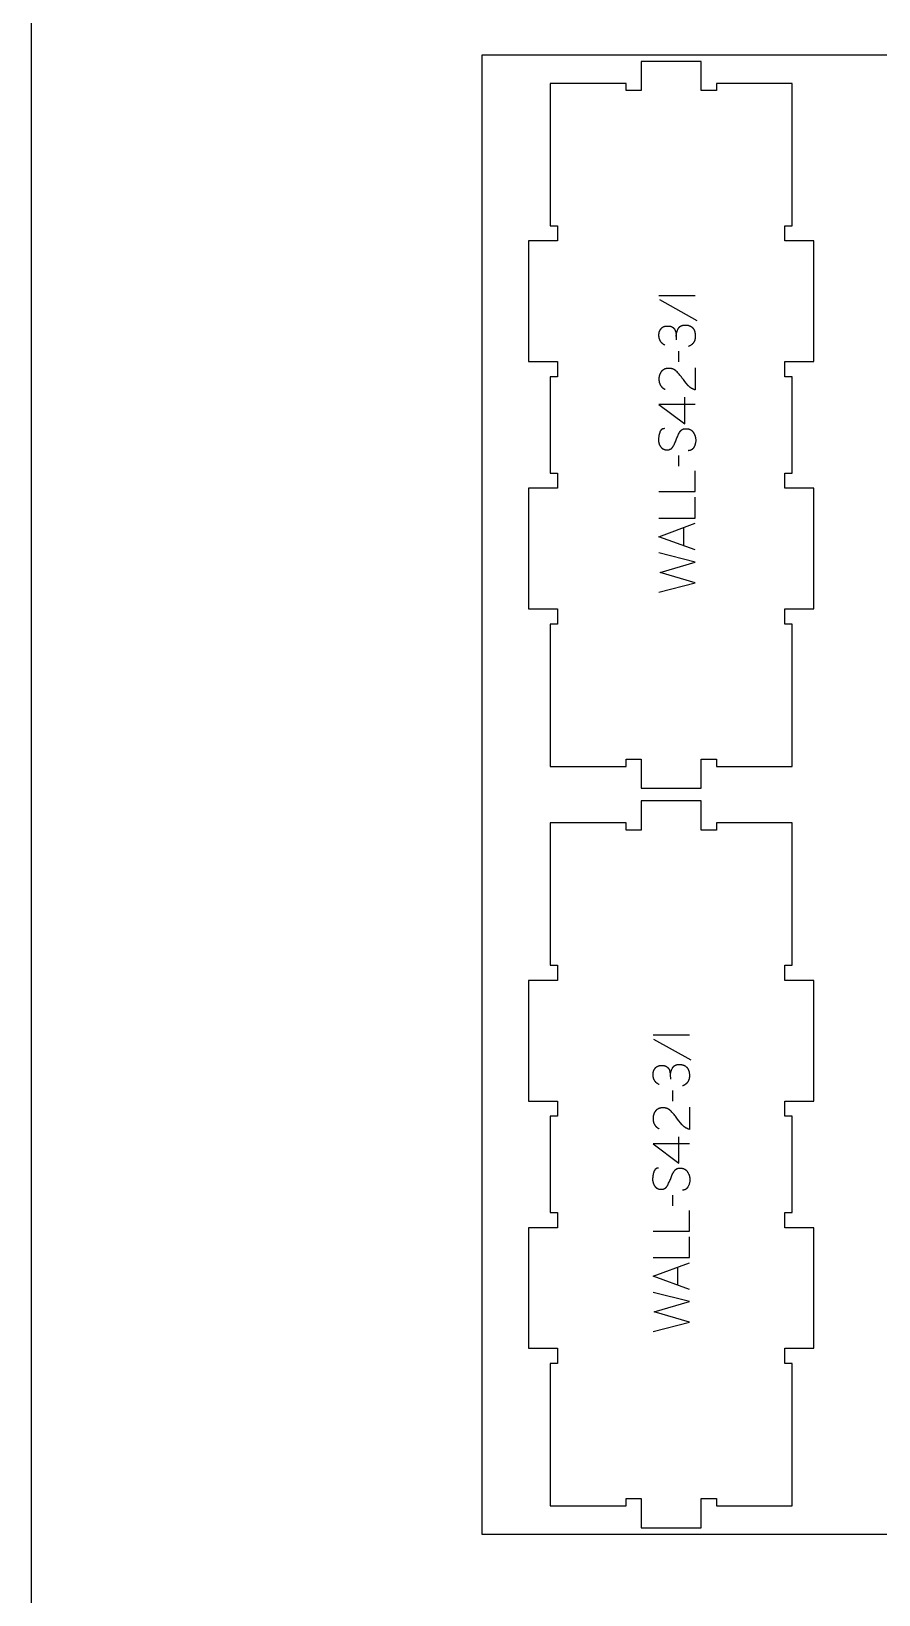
# Model space of a CAD drawing. Extents: x 0 to 4485, y 0 to 10771.
# Drawn here: x 0 to 699, y 5619 to 6909 of the extents above; entities that cross this region are included whole.
import ezdxf

# ---------------------------------------------------------------- set-up
doc = ezdxf.new("R2010")
doc.units = 0
for name, color, linetype in [('0_SHEET_SPRUCEPLY_2440X122', 1, 'CONTINUOUS'), ('1_ANYTOOL_1MMDEEP_LABELS_S', 2, 'CONTINUOUS'), ('4_ANYTOOL_CUTTHROUGH_OUTSI', 5, 'CONTINUOUS'), ('DONOTCUT', 7, 'CONTINUOUS')]:
    doc.layers.add(name, color=color, linetype=linetype)

msp = doc.modelspace()

# ---------------------------------------------------------------- linework, layer by layer
at = {"layer": '0_SHEET_SPRUCEPLY_2440X122'}
msp.add_lwpolyline([(371.7, 6889.4), (371.7, 5669.4), (2811.7, 5669.4), (2811.7, 6889.4)], close=True, dxfattribs=at)
at = {"layer": '1_ANYTOOL_1MMDEEP_LABELS_S', "color": 2}
for points in [[(517.8, 6691.3), (547.8, 6691.3)], [(518.2, 6687.8), (549, 6670.6)], [(522.7, 6650.3), (522.4, 6650.4), (522.1, 6650.6), (521.8, 6650.8), (521.5, 6650.9), (521.3, 6651.1), (521, 6651.3), (520.8, 6651.5), (520.7, 6651.6), (520.5, 6651.7), (520.4, 6651.8), (520.3, 6651.9), (520.2, 6652), (520.1, 6652.1), (520, 6652.2), (519.9, 6652.4), (519.8, 6652.5), (519.7, 6652.6), (519.6, 6652.7), (519.5, 6652.8), (519.4, 6652.9), (519.3, 6653.1), (519.2, 6653.2), (519.2, 6653.3), (519.1, 6653.4), (519, 6653.6), (518.9, 6653.7), (518.9, 6653.8), (518.8, 6654), (518.7, 6654.1), (518.7, 6654.2), (518.6, 6654.4), (518.5, 6654.5), (518.5, 6654.6), (518.4, 6654.8), (518.4, 6654.9), (518.3, 6655.1), (518.3, 6655.2), (518.2, 6655.4), (518.2, 6655.5), (518.1, 6655.8), (518, 6656.1), (517.9, 6656.4), (517.9, 6656.8), (517.9, 6657.1), (517.8, 6657.4), (517.8, 6657.8), (517.8, 6658.1), (517.8, 6658.5), (517.8, 6658.7), (517.8, 6658.9), (517.8, 6659.1), (517.8, 6659.3), (517.8, 6659.5), (517.8, 6659.7), (517.9, 6659.9), (517.9, 6660.1), (517.9, 6660.3), (518, 6660.5), (518, 6660.6), (518, 6660.8), (518.1, 6661), (518.1, 6661.2), (518.2, 6661.4), (518.2, 6661.5), (518.3, 6661.7), (518.4, 6661.9), (518.4, 6662), (518.5, 6662.2), (518.6, 6662.4), (518.7, 6662.5), (518.7, 6662.7), (518.8, 6662.8), (518.9, 6663), (519, 6663.1), (519.1, 6663.3), (519.2, 6663.4), (519.3, 6663.6), (519.4, 6663.7), (519.5, 6663.8), (519.7, 6664), (519.8, 6664.1), (519.9, 6664.2), (520, 6664.3), (520.2, 6664.5), (520.3, 6664.6), (520.4, 6664.7), (520.6, 6664.8), (520.7, 6664.9), (520.8, 6665), (521, 6665.1), (521.1, 6665.2), (521.3, 6665.3), (521.5, 6665.3), (521.6, 6665.4), (521.8, 6665.5), (521.9, 6665.5), (522.1, 6665.6), (522.3, 6665.7), (522.5, 6665.7), (522.6, 6665.8), (522.8, 6665.8), (523, 6665.9), (523.2, 6665.9), (523.4, 6665.9), (523.6, 6666), (523.8, 6666), (524, 6666), (524.2, 6666), (524.4, 6666), (524.6, 6666), (524.8, 6666), (525.4, 6666), (525.7, 6666), (526, 6666), (526.3, 6666), (526.6, 6665.9), (526.8, 6665.9), (526.9, 6665.9), (527.1, 6665.9), (527.2, 6665.8), (527.3, 6665.8), (527.5, 6665.8), (527.6, 6665.7), (527.7, 6665.7), (527.9, 6665.6), (528, 6665.6), (528.1, 6665.5), (528.2, 6665.5), (528.3, 6665.4), (528.4, 6665.4), (528.6, 6665.3), (528.7, 6665.3), (528.8, 6665.2), (528.9, 6665.2), (529, 6665.1), (529.1, 6665), (529.2, 6665), (529.3, 6664.9), (529.4, 6664.7), (529.6, 6664.6), (529.8, 6664.4), (529.9, 6664.3), (530, 6664.2), (530.1, 6664.1), (530.2, 6664), (530.2, 6663.9), (530.3, 6663.9), (530.4, 6663.8), (530.4, 6663.7), (530.5, 6663.6), (530.6, 6663.5), (530.6, 6663.4), (530.7, 6663.3), (530.7, 6663.2), (530.8, 6663.1), (530.9, 6663), (530.9, 6662.9), (531, 6662.8), (531, 6662.7), (531.1, 6662.6), (531.1, 6662.5), (531.2, 6662.4), (531.2, 6662.3), (531.2, 6662.2), (531.3, 6662), (531.4, 6661.8), (531.5, 6661.6), (531.5, 6661.4), (531.6, 6661.1), (531.6, 6660.9), (531.7, 6660.7), (531.7, 6660.5), (531.8, 6660.2), (531.8, 6660), (531.9, 6659.8), (531.9, 6659.5), (531.9, 6659.3), (531.9, 6659), (531.9, 6658.8), (532, 6658.6), (532, 6658.3), (532, 6654.6)], [(532, 6657.4), (532, 6657.8), (532.1, 6658.3), (532.1, 6658.7), (532.2, 6659.1), (532.2, 6659.5), (532.3, 6659.9), (532.4, 6660.4), (532.5, 6660.8), (532.6, 6661.2), (532.8, 6661.6), (532.9, 6662), (533, 6662.3), (533.2, 6662.7), (533.4, 6663.1), (533.5, 6663.5), (533.7, 6663.9), (533.8, 6664), (533.9, 6664.2), (534, 6664.3), (534.1, 6664.4), (534.1, 6664.5), (534.2, 6664.6), (534.2, 6664.6), (534.3, 6664.7), (534.4, 6664.8), (534.4, 6664.9), (534.5, 6664.9), (534.5, 6665), (534.6, 6665.1), (534.7, 6665.2), (534.7, 6665.2), (534.8, 6665.3), (534.9, 6665.4), (535, 6665.4), (535, 6665.5), (535.1, 6665.5), (535.2, 6665.6), (535.3, 6665.7), (535.3, 6665.7), (535.4, 6665.8), (535.5, 6665.8), (535.6, 6665.9), (535.7, 6665.9), (535.7, 6666), (535.8, 6666), (535.9, 6666.1), (536, 6666.1), (536.1, 6666.2), (536.2, 6666.2), (536.3, 6666.2), (536.4, 6666.3), (536.5, 6666.3), (536.7, 6666.4), (536.9, 6666.5), (537.1, 6666.5), (537.3, 6666.6), (537.5, 6666.6), (537.7, 6666.7), (537.9, 6666.7), (538.1, 6666.7), (538.4, 6666.8), (538.6, 6666.8), (538.8, 6666.8), (539.1, 6666.8), (539.3, 6666.8), (539.6, 6666.8), (539.9, 6666.8), (540.2, 6666.8), (540.4, 6666.8), (540.7, 6666.8), (540.9, 6666.7), (541.2, 6666.7), (541.4, 6666.7), (541.7, 6666.6), (541.9, 6666.6), (542.1, 6666.5), (542.4, 6666.5), (542.6, 6666.4), (542.8, 6666.3), (543, 6666.3), (543.2, 6666.2), (543.4, 6666.1), (543.6, 6666), (543.8, 6665.9), (544, 6665.8), (544.1, 6665.7), (544.3, 6665.6), (544.5, 6665.5), (544.7, 6665.4), (544.8, 6665.3), (545, 6665.2), (545.1, 6665), (545.2, 6665), (545.3, 6664.9), (545.3, 6664.8), (545.4, 6664.8), (545.5, 6664.7), (545.5, 6664.6), (545.6, 6664.6), (545.7, 6664.5), (545.8, 6664.3), (545.9, 6664.2), (546, 6664), (546.2, 6663.8), (546.3, 6663.7), (546.4, 6663.5), (546.5, 6663.3), (546.6, 6663.2), (546.7, 6663), (546.8, 6662.8), (546.8, 6662.6), (546.9, 6662.4), (547, 6662.2), (547.1, 6662), (547.2, 6661.8), (547.2, 6661.6), (547.3, 6661.4), (547.3, 6661.2), (547.4, 6661), (547.4, 6660.7), (547.5, 6660.5), (547.5, 6660.3), (547.6, 6660.1), (547.6, 6659.8), (547.7, 6659.6), (547.7, 6659.1), (547.7, 6658.6), (547.8, 6658.1), (547.8, 6657.6), (547.8, 6657.2), (547.8, 6656.8), (547.7, 6656.4), (547.7, 6656.1), (547.6, 6655.7), (547.6, 6655.6), (547.6, 6655.4), (547.5, 6655.2), (547.5, 6655), (547.5, 6654.9), (547.4, 6654.7), (547.4, 6654.6), (547.3, 6654.4), (547.3, 6654.2), (547.2, 6654.1), (547.2, 6653.9), (547.1, 6653.8), (547, 6653.6), (547, 6653.5), (546.9, 6653.3), (546.8, 6653.2), (546.8, 6653.1), (546.7, 6652.9), (546.6, 6652.8), (546.5, 6652.6), (546.4, 6652.5), (546.4, 6652.4), (546.3, 6652.2), (546.2, 6652.1), (546.1, 6652), (546, 6651.9), (545.9, 6651.7), (545.8, 6651.6), (545.7, 6651.5), (545.5, 6651.4), (545.4, 6651.3), (545.3, 6651.2), (545.2, 6651), (545.1, 6650.9), (545, 6650.8), (544.8, 6650.7), (544.7, 6650.6), (544.6, 6650.5), (544.4, 6650.4), (544.3, 6650.3), (544.2, 6650.2), (544, 6650.1), (543.9, 6650), (543.7, 6650), (543.4, 6649.8), (543.1, 6649.6), (542.8, 6649.5), (542.4, 6649.3), (542.1, 6649.2)], [(533.9, 6645.3), (534, 6636.5)], [(547.7, 6631.6), (547.7, 6613.3), (547.2, 6613.4), (547, 6613.5), (546.8, 6613.6), (546.6, 6613.7), (546.4, 6613.8), (546.1, 6613.9), (545.9, 6614), (545.7, 6614.1), (545.5, 6614.2), (545.3, 6614.3), (545.1, 6614.4), (544.9, 6614.5), (544.7, 6614.6), (544.5, 6614.7), (544.3, 6614.9), (544.1, 6615), (543.9, 6615.1), (543.7, 6615.3), (543.6, 6615.4), (543.4, 6615.5), (543.2, 6615.7), (543, 6615.8), (542.8, 6616), (542.7, 6616.1), (542.5, 6616.3), (542.3, 6616.5), (542.2, 6616.6), (542, 6616.8), (541.9, 6617), (541.5, 6617.3), (540.3, 6618.8), (539.1, 6620.3), (538, 6621.8), (536.8, 6623.3), (536.3, 6624.1), (535.7, 6624.8), (535.1, 6625.5), (534.6, 6626.2), (534, 6626.9), (533.4, 6627.5), (532.7, 6628.2), (532.1, 6628.8), (532, 6628.9), (531.8, 6629), (531.7, 6629.2), (531.5, 6629.3), (531.3, 6629.4), (531.2, 6629.6), (531, 6629.7), (530.8, 6629.8), (530.6, 6629.9), (530.5, 6630), (530.3, 6630.1), (530.1, 6630.2), (529.9, 6630.3), (529.7, 6630.4), (529.5, 6630.4), (529.4, 6630.5), (529.2, 6630.6), (529, 6630.7), (528.8, 6630.7), (528.6, 6630.8), (528.4, 6630.8), (528.2, 6630.9), (528, 6630.9), (527.8, 6631), (527.5, 6631), (527.3, 6631), (527.1, 6631.1), (526.9, 6631.1), (526.7, 6631.1), (526.5, 6631.1), (526.2, 6631.1), (526, 6631.1), (525.8, 6631.1), (525.5, 6631.1), (525.3, 6631.1), (525, 6631.1), (524.8, 6631.1), (524.6, 6631), (524.3, 6631), (524.1, 6631), (523.9, 6630.9), (523.7, 6630.9), (523.5, 6630.8), (523.3, 6630.8), (523, 6630.7), (522.8, 6630.6), (522.7, 6630.6), (522.5, 6630.5), (522.3, 6630.4), (522.1, 6630.3), (521.9, 6630.2), (521.7, 6630.1), (521.5, 6630), (521.4, 6629.9), (521.2, 6629.8), (521, 6629.7), (520.9, 6629.6), (520.7, 6629.4), (520.6, 6629.3), (520.4, 6629.2), (520.3, 6629), (520.1, 6628.9), (520, 6628.7), (519.9, 6628.6), (519.7, 6628.4), (519.6, 6628.3), (519.5, 6628.1), (519.4, 6627.9), (519.3, 6627.8), (519.2, 6627.6), (519.1, 6627.4), (519, 6627.2), (518.9, 6627.1), (518.8, 6626.9), (518.7, 6626.7), (518.6, 6626.5), (518.5, 6626.3), (518.4, 6626.1), (518.4, 6625.9), (518.3, 6625.7), (518.2, 6625.5), (518.2, 6625.3), (518.1, 6625.1), (518.1, 6624.9), (518, 6624.7), (518, 6624.5), (517.9, 6624.3), (517.9, 6624), (517.9, 6623.8), (517.8, 6623.6), (517.8, 6623.4), (517.8, 6623.1), (517.8, 6622.9), (517.8, 6622.7), (517.8, 6622.2), (517.8, 6621.8), (517.8, 6621.5), (517.8, 6621.1), (517.9, 6620.8), (517.9, 6620.4), (518, 6620.1), (518, 6619.8), (518.1, 6619.5), (518.2, 6619.1), (518.2, 6619), (518.3, 6618.8), (518.3, 6618.7), (518.4, 6618.5), (518.4, 6618.4), (518.5, 6618.2), (518.6, 6618.1), (518.6, 6617.9), (518.7, 6617.8), (518.8, 6617.7), (518.8, 6617.5), (518.9, 6617.4), (519, 6617.3), (519.1, 6617.1), (519.1, 6617), (519.2, 6616.9), (519.3, 6616.7), (519.4, 6616.6), (519.5, 6616.5), (519.6, 6616.4), (519.7, 6616.2), (519.8, 6616.1), (519.9, 6616), (520, 6615.9), (520.1, 6615.8), (520.2, 6615.6), (520.3, 6615.5), (520.4, 6615.4), (520.5, 6615.3), (520.6, 6615.2), (520.8, 6615.1), (520.9, 6615), (521.1, 6614.8), (521.4, 6614.6), (521.7, 6614.4), (522, 6614.2), (522.3, 6614), (522.6, 6613.9), (522.9, 6613.7)], [(539.1, 6585.4), (539.1, 6607.2)], [(547.8, 6601.4), (517.7, 6601.4), (539.1, 6585.4)], [(522.4, 6581.4), (522.2, 6581.4), (522.1, 6581.4), (522, 6581.3), (521.9, 6581.3), (521.8, 6581.3), (521.7, 6581.3), (521.6, 6581.3), (521.5, 6581.3), (521.5, 6581.3), (521.4, 6581.3), (521.3, 6581.2), (521.2, 6581.2), (521.1, 6581.2), (521.1, 6581.2), (521, 6581.2), (520.9, 6581.1), (520.8, 6581.1), (520.7, 6581.1), (520.7, 6581), (520.6, 6581), (520.5, 6581), (520.4, 6580.9), (520.4, 6580.9), (520.3, 6580.9), (520.2, 6580.8), (520.2, 6580.8), (520.1, 6580.7), (520, 6580.7), (520, 6580.6), (519.9, 6580.6), (519.8, 6580.5), (519.8, 6580.5), (519.7, 6580.4), (519.7, 6580.4), (519.6, 6580.3), (519.5, 6580.3), (519.5, 6580.2), (519.4, 6580.1), (519.4, 6580.1), (519.3, 6580), (519.3, 6579.9), (519.2, 6579.9), (519.2, 6579.8), (519.1, 6579.7), (519.1, 6579.7), (519, 6579.6), (519, 6579.5), (518.9, 6579.4), (518.9, 6579.4), (518.8, 6579.3), (518.8, 6579.2), (518.7, 6579), (518.6, 6578.8), (518.6, 6578.7), (518.5, 6578.5), (518.4, 6578.3), (518.4, 6578.1), (518.2, 6577.3), (518, 6576.5), (517.8, 6575.7), (517.7, 6574.9), (517.6, 6574.5), (517.6, 6574.2), (517.5, 6573.8), (517.5, 6573.4), (517.5, 6573), (517.4, 6572.7), (517.4, 6572.3), (517.4, 6572), (517.4, 6571.8), (517.4, 6571.6), (517.4, 6571.4), (517.5, 6571.2), (517.5, 6571), (517.5, 6570.8), (517.5, 6570.6), (517.5, 6570.4), (517.6, 6570.3), (517.6, 6570.1), (517.6, 6569.9), (517.7, 6569.7), (517.7, 6569.5), (517.8, 6569.4), (517.8, 6569.2), (517.9, 6569), (517.9, 6568.8), (518, 6568.7), (518.1, 6568.5), (518.1, 6568.3), (518.2, 6568.1), (518.3, 6568), (518.4, 6567.8), (518.5, 6567.6), (518.5, 6567.5), (518.6, 6567.3), (518.7, 6567.2), (518.8, 6567), (518.9, 6566.8), (519, 6566.7), (519.1, 6566.5), (519.3, 6566.4), (519.4, 6566.2), (519.5, 6566.1), (519.6, 6565.9), (519.7, 6565.8), (519.9, 6565.6), (520, 6565.5), (520.1, 6565.4), (520.3, 6565.3), (520.4, 6565.2), (520.5, 6565), (520.7, 6564.9), (520.8, 6564.8), (521, 6564.7), (521.1, 6564.7), (521.3, 6564.6), (521.5, 6564.5), (521.6, 6564.4), (521.8, 6564.3), (522, 6564.3), (522.1, 6564.2), (522.3, 6564.2), (522.5, 6564.1), (522.7, 6564.1), (522.9, 6564), (523.1, 6564), (523.2, 6564), (523.4, 6563.9), (523.6, 6563.9), (523.8, 6563.9), (524, 6563.9), (524.3, 6563.9), (524.5, 6563.9), (524.7, 6563.9), (524.9, 6563.9), (525.1, 6563.9), (525.3, 6563.9), (525.5, 6563.9), (525.7, 6564), (525.9, 6564), (526.1, 6564), (526.3, 6564.1), (526.4, 6564.1), (526.6, 6564.2), (526.8, 6564.3), (526.9, 6564.3), (527, 6564.3), (527.1, 6564.4), (527.1, 6564.4), (527.2, 6564.5), (527.3, 6564.5), (527.4, 6564.5), (527.5, 6564.6), (527.5, 6564.6), (527.6, 6564.7), (527.7, 6564.7), (527.8, 6564.8), (527.8, 6564.8), (527.9, 6564.9), (528, 6564.9), (528.1, 6565), (528.1, 6565), (528.2, 6565.1), (528.3, 6565.1), (528.3, 6565.2), (528.4, 6565.3), (528.5, 6565.3), (528.5, 6565.4), (528.6, 6565.5), (528.7, 6565.6), (528.9, 6565.7), (529, 6565.9), (529.1, 6566), (529.2, 6566.2), (529.3, 6566.4), (529.4, 6566.5), (529.5, 6566.7), (529.9, 6567.4), (530.3, 6568.1), (530.7, 6568.9), (531, 6569.7), (531.4, 6570.4), (531.7, 6571.2), (532, 6572), (532.3, 6572.9), (532.6, 6573.7), (533, 6574.5), (533.3, 6575.3), (533.7, 6576.1), (534, 6576.8), (534.4, 6577.5), (534.8, 6578.2), (535.3, 6578.9), (535.4, 6579.1), (535.5, 6579.2), (535.6, 6579.4), (535.7, 6579.5), (535.7, 6579.5), (535.8, 6579.6), (535.8, 6579.7), (535.9, 6579.8), (536, 6579.8), (536, 6579.9), (536.1, 6580), (536.2, 6580), (536.2, 6580.1), (536.3, 6580.1), (536.4, 6580.2), (536.5, 6580.3), (536.5, 6580.3), (536.6, 6580.4), (536.7, 6580.4), (536.8, 6580.5), (536.8, 6580.5), (536.9, 6580.6), (537, 6580.6), (537.1, 6580.7), (537.1, 6580.7), (537.2, 6580.7), (537.3, 6580.8), (537.4, 6580.8), (537.5, 6580.9), (537.6, 6580.9), (537.7, 6580.9), (537.7, 6581), (537.8, 6581), (537.9, 6581), (538, 6581.1), (538.1, 6581.1), (538.2, 6581.1), (538.4, 6581.2), (538.6, 6581.2), (538.8, 6581.2), (539, 6581.3), (539.2, 6581.3), (539.4, 6581.3), (539.6, 6581.3), (539.8, 6581.3), (540, 6581.3), (540.2, 6581.3), (540.5, 6581.3), (540.7, 6581.3), (540.9, 6581.3), (541.2, 6581.3), (541.4, 6581.2), (541.6, 6581.2), (541.8, 6581.2), (542, 6581.1), (542.2, 6581.1), (542.4, 6581), (542.7, 6580.9), (542.8, 6580.9), (543, 6580.8), (543.2, 6580.7), (543.4, 6580.6), (543.6, 6580.6), (543.8, 6580.5), (544, 6580.4), (544.1, 6580.3), (544.3, 6580.2), (544.5, 6580.1), (544.6, 6579.9), (544.8, 6579.8), (544.9, 6579.7), (545.1, 6579.6), (545.2, 6579.4), (545.4, 6579.3), (545.5, 6579.1), (545.6, 6579), (545.8, 6578.8), (545.9, 6578.7), (546, 6578.5), (546.1, 6578.3), (546.3, 6578.1), (546.5, 6577.8), (546.7, 6577.4), (546.9, 6577.1), (547.1, 6576.7), (547.2, 6576.3), (547.4, 6575.9), (547.4, 6575.7), (547.5, 6575.5), (547.6, 6575.4), (547.6, 6575.2), (547.7, 6575), (547.7, 6574.8), (547.8, 6574.6), (547.8, 6574.4), (547.9, 6574.2), (547.9, 6574), (548, 6573.8), (548, 6573.6), (548, 6573.4), (548, 6573.2), (548.1, 6572.8), (548.1, 6572.4), (548.1, 6572), (548.1, 6571.5), (548.1, 6571.1), (548.1, 6570.7), (548, 6570.3), (548, 6569.9), (547.9, 6569.5), (547.8, 6569.2), (547.8, 6568.8), (547.7, 6568.4), (547.5, 6568), (547.4, 6567.7), (547.3, 6567.3), (547.1, 6566.9), (546.9, 6566.6), (546.8, 6566.2), (546.6, 6565.9), (546.5, 6565.7), (546.4, 6565.6), (546.3, 6565.4), (546.2, 6565.2), (546, 6565.1), (545.9, 6565), (545.8, 6564.8), (545.7, 6564.7), (545.6, 6564.6), (545.4, 6564.4), (545.3, 6564.3), (545.2, 6564.2), (545.1, 6564.2), (545, 6564.1), (545, 6564.1), (544.9, 6564), (544.8, 6564), (544.8, 6563.9), (544.7, 6563.9), (544.6, 6563.8), (544.5, 6563.8), (544.5, 6563.7), (544.4, 6563.7), (544.3, 6563.7), (544.2, 6563.6), (544.2, 6563.6), (544.1, 6563.6), (544, 6563.5), (543.9, 6563.5), (543.8, 6563.5), (543.8, 6563.4), (543.7, 6563.4), (543.5, 6563.4), (543.4, 6563.3), (543.2, 6563.3), (543, 6563.2), (542.8, 6563.2), (542.7, 6563.2), (542.5, 6563.2), (542.3, 6563.2), (542.1, 6563.1), (541.9, 6563.1)], [(533.9, 6559.1), (534, 6550.3)], [(517.8, 6529.4), (547.8, 6529.4), (547.8, 6546.5)], [(517.8, 6507.6), (547.8, 6507.6), (547.8, 6524.7)], [(547.8, 6481.3), (517.8, 6492.2), (547.8, 6503.3)], [(538.2, 6484.8), (538.2, 6499.7)], [(517.8, 6446.6), (547.8, 6454.3), (518.7, 6462.8), (547.8, 6471.3), (517.8, 6478.8)], [(512.9, 6081.3), (542.9, 6081.3)], [(513.4, 6077.8), (544.2, 6060.6)], [(517.9, 6040.3), (517.6, 6040.4), (517.3, 6040.6), (517, 6040.8), (516.7, 6040.9), (516.5, 6041.1), (516.2, 6041.3), (516, 6041.5), (515.8, 6041.6), (515.7, 6041.7), (515.6, 6041.8), (515.5, 6041.9), (515.4, 6042), (515.3, 6042.1), (515.2, 6042.2), (515.1, 6042.4), (515, 6042.5), (514.9, 6042.6), (514.8, 6042.7), (514.7, 6042.8), (514.6, 6042.9), (514.5, 6043.1), (514.4, 6043.2), (514.3, 6043.3), (514.3, 6043.4), (514.2, 6043.6), (514.1, 6043.7), (514, 6043.8), (514, 6044), (513.9, 6044.1), (513.8, 6044.2), (513.8, 6044.4), (513.7, 6044.5), (513.6, 6044.6), (513.6, 6044.8), (513.5, 6044.9), (513.5, 6045.1), (513.4, 6045.2), (513.4, 6045.4), (513.3, 6045.5), (513.3, 6045.8), (513.2, 6046.1), (513.1, 6046.4), (513.1, 6046.8), (513, 6047.1), (513, 6047.4), (513, 6047.8), (512.9, 6048.1), (512.9, 6048.5), (512.9, 6048.7), (513, 6048.9), (513, 6049.1), (513, 6049.3), (513, 6049.5), (513, 6049.7), (513, 6049.9), (513.1, 6050.1), (513.1, 6050.3), (513.1, 6050.5), (513.2, 6050.6), (513.2, 6050.8), (513.3, 6051), (513.3, 6051.2), (513.4, 6051.4), (513.4, 6051.5), (513.5, 6051.7), (513.5, 6051.9), (513.6, 6052), (513.7, 6052.2), (513.8, 6052.4), (513.8, 6052.5), (513.9, 6052.7), (514, 6052.8), (514.1, 6053), (514.2, 6053.1), (514.3, 6053.3), (514.4, 6053.4), (514.5, 6053.6), (514.6, 6053.7), (514.7, 6053.8), (514.8, 6054), (514.9, 6054.1), (515.1, 6054.2), (515.2, 6054.3), (515.3, 6054.5), (515.5, 6054.6), (515.6, 6054.7), (515.7, 6054.8), (515.9, 6054.9), (516, 6055), (516.2, 6055.1), (516.3, 6055.2), (516.5, 6055.3), (516.6, 6055.3), (516.8, 6055.4), (516.9, 6055.5), (517.1, 6055.5), (517.3, 6055.6), (517.5, 6055.7), (517.6, 6055.7), (517.8, 6055.8), (518, 6055.8), (518.2, 6055.9), (518.4, 6055.9), (518.6, 6055.9), (518.7, 6056), (518.9, 6056), (519.1, 6056), (519.3, 6056), (519.6, 6056), (519.8, 6056), (520, 6056), (520.5, 6056), (520.9, 6056), (521.2, 6056), (521.5, 6056), (521.8, 6055.9), (521.9, 6055.9), (522.1, 6055.9), (522.2, 6055.9), (522.4, 6055.8), (522.5, 6055.8), (522.6, 6055.8), (522.8, 6055.7), (522.9, 6055.7), (523, 6055.6), (523.2, 6055.6), (523.3, 6055.5), (523.4, 6055.5), (523.5, 6055.4), (523.6, 6055.4), (523.7, 6055.3), (523.8, 6055.3), (523.9, 6055.2), (524, 6055.2), (524.1, 6055.1), (524.2, 6055), (524.3, 6055), (524.4, 6054.9), (524.6, 6054.7), (524.8, 6054.6), (524.9, 6054.4), (525.1, 6054.3), (525.2, 6054.2), (525.3, 6054.1), (525.3, 6054), (525.4, 6053.9), (525.5, 6053.9), (525.5, 6053.8), (525.6, 6053.7), (525.7, 6053.6), (525.7, 6053.5), (525.8, 6053.4), (525.9, 6053.3), (525.9, 6053.2), (526, 6053.1), (526, 6053), (526.1, 6052.9), (526.1, 6052.8), (526.2, 6052.7), (526.2, 6052.6), (526.3, 6052.5), (526.3, 6052.4), (526.4, 6052.3), (526.4, 6052.2), (526.5, 6052), (526.6, 6051.8), (526.6, 6051.6), (526.7, 6051.4), (526.8, 6051.1), (526.8, 6050.9), (526.9, 6050.7), (526.9, 6050.5), (526.9, 6050.2), (527, 6050), (527, 6049.8), (527, 6049.5), (527.1, 6049.3), (527.1, 6049), (527.1, 6048.8), (527.1, 6048.6), (527.1, 6048.3), (527.2, 6044.6)], [(527.2, 6047.4), (527.2, 6047.8), (527.2, 6048.3), (527.3, 6048.7), (527.3, 6049.1), (527.4, 6049.5), (527.5, 6049.9), (527.6, 6050.4), (527.7, 6050.8), (527.8, 6051.2), (527.9, 6051.6), (528.1, 6052), (528.2, 6052.3), (528.4, 6052.7), (528.5, 6053.1), (528.7, 6053.5), (528.9, 6053.9), (529, 6054), (529.1, 6054.2), (529.2, 6054.3), (529.2, 6054.4), (529.3, 6054.5), (529.3, 6054.6), (529.4, 6054.6), (529.5, 6054.7), (529.5, 6054.8), (529.6, 6054.9), (529.6, 6054.9), (529.7, 6055), (529.8, 6055.1), (529.8, 6055.2), (529.9, 6055.2), (530, 6055.3), (530.1, 6055.4), (530.1, 6055.4), (530.2, 6055.5), (530.3, 6055.5), (530.4, 6055.6), (530.4, 6055.7), (530.5, 6055.7), (530.6, 6055.8), (530.7, 6055.8), (530.7, 6055.9), (530.8, 6055.9), (530.9, 6056), (531, 6056), (531.1, 6056.1), (531.2, 6056.1), (531.3, 6056.2), (531.4, 6056.2), (531.4, 6056.2), (531.5, 6056.3), (531.6, 6056.3), (531.8, 6056.4), (532, 6056.5), (532.2, 6056.5), (532.4, 6056.6), (532.6, 6056.6), (532.9, 6056.7), (533.1, 6056.7), (533.3, 6056.7), (533.5, 6056.8), (533.8, 6056.8), (534, 6056.8), (534.3, 6056.8), (534.5, 6056.8), (534.8, 6056.8), (535.1, 6056.8), (535.3, 6056.8), (535.6, 6056.8), (535.8, 6056.8), (536.1, 6056.7), (536.3, 6056.7), (536.6, 6056.7), (536.8, 6056.6), (537.1, 6056.6), (537.3, 6056.5), (537.5, 6056.5), (537.7, 6056.4), (538, 6056.3), (538.2, 6056.3), (538.4, 6056.2), (538.6, 6056.1), (538.8, 6056), (539, 6055.9), (539.1, 6055.8), (539.3, 6055.7), (539.5, 6055.6), (539.7, 6055.5), (539.8, 6055.4), (540, 6055.3), (540.1, 6055.2), (540.3, 6055), (540.4, 6055), (540.4, 6054.9), (540.5, 6054.8), (540.6, 6054.8), (540.6, 6054.7), (540.7, 6054.6), (540.8, 6054.6), (540.8, 6054.5), (541, 6054.3), (541.1, 6054.2), (541.2, 6054), (541.3, 6053.8), (541.4, 6053.7), (541.5, 6053.5), (541.6, 6053.3), (541.7, 6053.2), (541.8, 6053), (541.9, 6052.8), (542, 6052.6), (542.1, 6052.4), (542.2, 6052.2), (542.2, 6052), (542.3, 6051.8), (542.4, 6051.6), (542.5, 6051.4), (542.5, 6051.2), (542.6, 6051), (542.6, 6050.7), (542.7, 6050.5), (542.7, 6050.3), (542.8, 6050.1), (542.8, 6049.8), (542.8, 6049.6), (542.9, 6049.1), (542.9, 6048.6), (542.9, 6048.1), (542.9, 6047.6), (542.9, 6047.2), (542.9, 6046.8), (542.9, 6046.4), (542.9, 6046.1), (542.8, 6045.7), (542.8, 6045.6), (542.7, 6045.4), (542.7, 6045.2), (542.7, 6045), (542.6, 6044.9), (542.6, 6044.7), (542.5, 6044.6), (542.5, 6044.4), (542.4, 6044.2), (542.4, 6044.1), (542.3, 6043.9), (542.3, 6043.8), (542.2, 6043.6), (542.1, 6043.5), (542.1, 6043.3), (542, 6043.2), (541.9, 6043.1), (541.9, 6042.9), (541.8, 6042.8), (541.7, 6042.6), (541.6, 6042.5), (541.5, 6042.4), (541.4, 6042.2), (541.3, 6042.1), (541.2, 6042), (541.1, 6041.9), (541, 6041.7), (540.9, 6041.6), (540.8, 6041.5), (540.7, 6041.4), (540.6, 6041.3), (540.5, 6041.2), (540.4, 6041), (540.3, 6040.9), (540.1, 6040.8), (540, 6040.7), (539.9, 6040.6), (539.7, 6040.5), (539.6, 6040.4), (539.5, 6040.3), (539.3, 6040.2), (539.2, 6040.1), (539, 6040), (538.9, 6040), (538.6, 6039.8), (538.3, 6039.6), (537.9, 6039.5), (537.6, 6039.3), (537.2, 6039.2)], [(529.1, 6035.3), (529.1, 6026.5)], [(542.9, 6021.6), (542.9, 6003.3), (542.4, 6003.4), (542.2, 6003.5), (542, 6003.6), (541.7, 6003.7), (541.5, 6003.8), (541.3, 6003.9), (541.1, 6004), (540.9, 6004.1), (540.7, 6004.2), (540.5, 6004.3), (540.3, 6004.4), (540.1, 6004.5), (539.9, 6004.6), (539.7, 6004.7), (539.5, 6004.9), (539.3, 6005), (539.1, 6005.1), (538.9, 6005.3), (538.7, 6005.4), (538.5, 6005.5), (538.4, 6005.7), (538.2, 6005.8), (538, 6006), (537.8, 6006.1), (537.7, 6006.3), (537.5, 6006.5), (537.3, 6006.6), (537.2, 6006.8), (537, 6007), (536.7, 6007.3), (535.5, 6008.8), (534.3, 6010.3), (533.1, 6011.8), (532, 6013.3), (531.5, 6014.1), (530.9, 6014.8), (530.3, 6015.5), (529.7, 6016.2), (529.1, 6016.9), (528.5, 6017.5), (527.9, 6018.2), (527.3, 6018.8), (527.1, 6018.9), (527, 6019), (526.8, 6019.2), (526.7, 6019.3), (526.5, 6019.4), (526.3, 6019.6), (526.2, 6019.7), (526, 6019.8), (525.8, 6019.9), (525.6, 6020), (525.5, 6020.1), (525.3, 6020.2), (525.1, 6020.3), (524.9, 6020.4), (524.7, 6020.4), (524.5, 6020.5), (524.3, 6020.6), (524.1, 6020.7), (523.9, 6020.7), (523.7, 6020.8), (523.5, 6020.8), (523.3, 6020.9), (523.1, 6020.9), (522.9, 6021), (522.7, 6021), (522.5, 6021), (522.3, 6021.1), (522.1, 6021.1), (521.8, 6021.1), (521.6, 6021.1), (521.4, 6021.1), (521.2, 6021.1), (520.9, 6021.1), (520.7, 6021.1), (520.4, 6021.1), (520.2, 6021.1), (520, 6021.1), (519.7, 6021), (519.5, 6021), (519.3, 6021), (519.1, 6020.9), (518.8, 6020.9), (518.6, 6020.8), (518.4, 6020.8), (518.2, 6020.7), (518, 6020.6), (517.8, 6020.6), (517.6, 6020.5), (517.4, 6020.4), (517.3, 6020.3), (517.1, 6020.2), (516.9, 6020.1), (516.7, 6020), (516.5, 6019.9), (516.4, 6019.8), (516.2, 6019.7), (516.1, 6019.6), (515.9, 6019.4), (515.7, 6019.3), (515.6, 6019.2), (515.5, 6019), (515.3, 6018.9), (515.2, 6018.7), (515, 6018.6), (514.9, 6018.4), (514.8, 6018.3), (514.7, 6018.1), (514.6, 6017.9), (514.4, 6017.8), (514.3, 6017.6), (514.2, 6017.4), (514.1, 6017.2), (514, 6017.1), (513.9, 6016.9), (513.8, 6016.7), (513.8, 6016.5), (513.7, 6016.3), (513.6, 6016.1), (513.5, 6015.9), (513.5, 6015.7), (513.4, 6015.5), (513.3, 6015.3), (513.3, 6015.1), (513.2, 6014.9), (513.2, 6014.7), (513.1, 6014.5), (513.1, 6014.3), (513.1, 6014), (513, 6013.8), (513, 6013.6), (513, 6013.4), (513, 6013.1), (513, 6012.9), (513, 6012.7), (512.9, 6012.2), (512.9, 6011.8), (513, 6011.5), (513, 6011.1), (513, 6010.8), (513.1, 6010.4), (513.1, 6010.1), (513.2, 6009.8), (513.3, 6009.5), (513.3, 6009.1), (513.4, 6009), (513.4, 6008.8), (513.5, 6008.7), (513.5, 6008.5), (513.6, 6008.4), (513.7, 6008.2), (513.7, 6008.1), (513.8, 6007.9), (513.9, 6007.8), (513.9, 6007.7), (514, 6007.5), (514.1, 6007.4), (514.1, 6007.3), (514.2, 6007.1), (514.3, 6007), (514.4, 6006.9), (514.5, 6006.7), (514.6, 6006.6), (514.6, 6006.5), (514.7, 6006.4), (514.8, 6006.2), (514.9, 6006.1), (515, 6006), (515.1, 6005.9), (515.2, 6005.8), (515.4, 6005.6), (515.5, 6005.5), (515.6, 6005.4), (515.7, 6005.3), (515.8, 6005.2), (515.9, 6005.1), (516.1, 6005), (516.3, 6004.8), (516.6, 6004.6), (516.8, 6004.4), (517.1, 6004.2), (517.4, 6004), (517.7, 6003.9), (518, 6003.7)], [(542.9, 5991.4), (512.9, 5991.4), (534.3, 5975.4)], [(534.3, 5975.4), (534.3, 5997.2)], [(517.5, 5971.4), (517.3, 5971.4), (517.2, 5971.4), (517.2, 5971.3), (517.1, 5971.3), (517, 5971.3), (516.9, 5971.3), (516.8, 5971.3), (516.7, 5971.3), (516.6, 5971.3), (516.5, 5971.3), (516.5, 5971.2), (516.4, 5971.2), (516.3, 5971.2), (516.2, 5971.2), (516.1, 5971.2), (516.1, 5971.1), (516, 5971.1), (515.9, 5971.1), (515.8, 5971), (515.8, 5971), (515.7, 5971), (515.6, 5970.9), (515.5, 5970.9), (515.5, 5970.9), (515.4, 5970.8), (515.3, 5970.8), (515.3, 5970.7), (515.2, 5970.7), (515.1, 5970.6), (515.1, 5970.6), (515, 5970.5), (514.9, 5970.5), (514.9, 5970.4), (514.8, 5970.4), (514.8, 5970.3), (514.7, 5970.3), (514.7, 5970.2), (514.6, 5970.1), (514.5, 5970.1), (514.5, 5970), (514.4, 5969.9), (514.4, 5969.9), (514.3, 5969.8), (514.3, 5969.7), (514.2, 5969.7), (514.2, 5969.6), (514.1, 5969.5), (514.1, 5969.4), (514.1, 5969.4), (514, 5969.3), (514, 5969.2), (513.9, 5969), (513.8, 5968.8), (513.7, 5968.7), (513.7, 5968.5), (513.6, 5968.3), (513.5, 5968.1), (513.3, 5967.3), (513.1, 5966.5), (513, 5965.7), (512.8, 5964.9), (512.8, 5964.5), (512.7, 5964.2), (512.7, 5963.8), (512.7, 5963.4), (512.6, 5963), (512.6, 5962.7), (512.6, 5962.3), (512.6, 5962), (512.6, 5961.8), (512.6, 5961.6), (512.6, 5961.4), (512.6, 5961.2), (512.6, 5961), (512.7, 5960.8), (512.7, 5960.6), (512.7, 5960.4), (512.7, 5960.3), (512.8, 5960.1), (512.8, 5959.9), (512.9, 5959.7), (512.9, 5959.5), (512.9, 5959.4), (513, 5959.2), (513.1, 5959), (513.1, 5958.8), (513.2, 5958.7), (513.2, 5958.5), (513.3, 5958.3), (513.4, 5958.1), (513.5, 5958), (513.5, 5957.8), (513.6, 5957.6), (513.7, 5957.5), (513.8, 5957.3), (513.9, 5957.2), (514, 5957), (514.1, 5956.8), (514.2, 5956.7), (514.3, 5956.5), (514.4, 5956.4), (514.5, 5956.2), (514.7, 5956.1), (514.8, 5955.9), (514.9, 5955.8), (515, 5955.6), (515.2, 5955.5), (515.3, 5955.4), (515.4, 5955.3), (515.6, 5955.2), (515.7, 5955), (515.9, 5954.9), (516, 5954.8), (516.2, 5954.7), (516.3, 5954.7), (516.5, 5954.6), (516.6, 5954.5), (516.8, 5954.4), (517, 5954.3), (517.1, 5954.3), (517.3, 5954.2), (517.5, 5954.2), (517.7, 5954.1), (517.8, 5954.1), (518, 5954), (518.2, 5954), (518.4, 5954), (518.6, 5953.9), (518.8, 5953.9), (519, 5953.9), (519.2, 5953.9), (519.4, 5953.9), (519.6, 5953.9), (519.8, 5953.9), (520.1, 5953.9), (520.3, 5953.9), (520.5, 5953.9), (520.7, 5953.9), (520.9, 5954), (521.1, 5954), (521.2, 5954), (521.4, 5954.1), (521.6, 5954.1), (521.8, 5954.2), (522, 5954.3), (522.1, 5954.3), (522.1, 5954.3), (522.2, 5954.4), (522.3, 5954.4), (522.4, 5954.5), (522.5, 5954.5), (522.6, 5954.5), (522.6, 5954.6), (522.7, 5954.6), (522.8, 5954.7), (522.9, 5954.7), (522.9, 5954.8), (523, 5954.8), (523.1, 5954.9), (523.2, 5954.9), (523.2, 5955), (523.3, 5955), (523.4, 5955.1), (523.4, 5955.1), (523.5, 5955.2), (523.6, 5955.3), (523.6, 5955.3), (523.7, 5955.4), (523.8, 5955.5), (523.9, 5955.6), (524, 5955.7), (524.1, 5955.9), (524.3, 5956), (524.4, 5956.2), (524.5, 5956.4), (524.6, 5956.5), (524.7, 5956.7), (525.1, 5957.4), (525.5, 5958.1), (525.8, 5958.9), (526.2, 5959.7), (526.5, 5960.4), (526.9, 5961.2), (527.2, 5962), (527.5, 5962.9), (527.8, 5963.7), (528.1, 5964.5), (528.5, 5965.3), (528.8, 5966.1), (529.2, 5966.8), (529.6, 5967.5), (530, 5968.2), (530.4, 5968.9), (530.5, 5969.1), (530.7, 5969.2), (530.8, 5969.4), (530.8, 5969.5), (530.9, 5969.5), (531, 5969.6), (531, 5969.7), (531.1, 5969.8), (531.1, 5969.8), (531.2, 5969.9), (531.3, 5970), (531.3, 5970), (531.4, 5970.1), (531.5, 5970.1), (531.6, 5970.2), (531.6, 5970.3), (531.7, 5970.3), (531.8, 5970.4), (531.8, 5970.4), (531.9, 5970.5), (532, 5970.5), (532.1, 5970.6), (532.2, 5970.6), (532.2, 5970.7), (532.3, 5970.7), (532.4, 5970.7), (532.5, 5970.8), (532.6, 5970.8), (532.6, 5970.9), (532.7, 5970.9), (532.8, 5970.9), (532.9, 5971), (533, 5971), (533.1, 5971), (533.2, 5971.1), (533.3, 5971.1), (533.4, 5971.1), (533.5, 5971.2), (533.7, 5971.2), (533.9, 5971.2), (534.1, 5971.3), (534.3, 5971.3), (534.5, 5971.3), (534.8, 5971.3), (535, 5971.3), (535.2, 5971.3), (535.4, 5971.3), (535.6, 5971.3), (535.9, 5971.3), (536.1, 5971.3), (536.3, 5971.3), (536.6, 5971.2), (536.8, 5971.2), (537, 5971.2), (537.2, 5971.1), (537.4, 5971.1), (537.6, 5971), (537.8, 5970.9), (538, 5970.9), (538.2, 5970.8), (538.4, 5970.7), (538.6, 5970.6), (538.8, 5970.6), (538.9, 5970.5), (539.1, 5970.4), (539.3, 5970.3), (539.5, 5970.2), (539.6, 5970.1), (539.8, 5969.9), (539.9, 5969.8), (540.1, 5969.7), (540.2, 5969.6), (540.4, 5969.4), (540.5, 5969.3), (540.7, 5969.1), (540.8, 5969), (540.9, 5968.8), (541.1, 5968.7), (541.2, 5968.5), (541.3, 5968.3), (541.4, 5968.1), (541.6, 5967.8), (541.9, 5967.4), (542, 5967.1), (542.2, 5966.7), (542.4, 5966.3), (542.5, 5965.9), (542.6, 5965.7), (542.7, 5965.5), (542.7, 5965.4), (542.8, 5965.2), (542.9, 5965), (542.9, 5964.8), (543, 5964.6), (543, 5964.4), (543, 5964.2), (543.1, 5964), (543.1, 5963.8), (543.2, 5963.6), (543.2, 5963.4), (543.2, 5963.2), (543.2, 5962.8), (543.3, 5962.4), (543.3, 5962), (543.3, 5961.5), (543.3, 5961.1), (543.2, 5960.7), (543.2, 5960.3), (543.2, 5959.9), (543.1, 5959.5), (543, 5959.2), (542.9, 5958.8), (542.8, 5958.4), (542.7, 5958), (542.6, 5957.7), (542.4, 5957.3), (542.3, 5956.9), (542.1, 5956.6), (541.9, 5956.2), (541.7, 5955.9), (541.6, 5955.7), (541.5, 5955.6), (541.4, 5955.4), (541.3, 5955.2), (541.2, 5955.1), (541.1, 5955), (541, 5954.8), (540.9, 5954.7), (540.7, 5954.6), (540.6, 5954.4), (540.5, 5954.3), (540.3, 5954.2), (540.3, 5954.2), (540.2, 5954.1), (540.1, 5954.1), (540.1, 5954), (540, 5954), (539.9, 5953.9), (539.9, 5953.9), (539.8, 5953.8), (539.7, 5953.8), (539.6, 5953.7), (539.6, 5953.7), (539.5, 5953.7), (539.4, 5953.6), (539.3, 5953.6), (539.3, 5953.6), (539.2, 5953.5), (539.1, 5953.5), (539, 5953.5), (538.9, 5953.4), (538.9, 5953.4), (538.7, 5953.4), (538.5, 5953.3), (538.4, 5953.3), (538.2, 5953.2), (538, 5953.2), (537.8, 5953.2), (537.6, 5953.2), (537.5, 5953.2), (537.3, 5953.1), (537.1, 5953.1)], [(529.1, 5949.1), (529.1, 5940.3)], [(512.9, 5919.4), (542.9, 5919.4), (542.9, 5936.5)], [(512.9, 5897.6), (542.9, 5897.6), (542.9, 5914.7)], [(542.9, 5871.3), (512.9, 5882.2), (542.9, 5893.3)], [(533.4, 5874.8), (533.4, 5889.7)], [(512.9, 5836.6), (542.9, 5844.3), (513.8, 5852.8), (542.9, 5861.3), (512.9, 5868.8)]]:
    msp.add_lwpolyline(points, dxfattribs=at)
at = {"layer": '4_ANYTOOL_CUTTHROUGH_OUTSI', "color": 5}
for points in [[(645.7, 6432.7), (645.7, 6532.2), (621.7, 6532.2), (621.7, 6544.7), (627.7, 6544.7), (627.7, 6624.2), (621.7, 6624.2), (621.7, 6636.7), (645.7, 6636.7), (645.7, 6736.2), (621.7, 6736.2), (621.7, 6748.7), (627.7, 6748.7), (627.7, 6866.2), (565.2, 6866.2), (565.2, 6860.2), (552.7, 6860.2), (552.7, 6884.2), (503.2, 6884.2), (503.2, 6860.2), (490.7, 6860.2), (490.7, 6866.2), (428.2, 6866.2), (428.2, 6748.7), (434.2, 6748.7), (434.2, 6736.2), (410.2, 6736.2), (410.2, 6636.7), (434.2, 6636.7), (434.2, 6624.2), (428.2, 6624.2), (428.2, 6544.7), (434.2, 6544.7), (434.2, 6532.2), (410.2, 6532.2), (410.2, 6432.7), (434.2, 6432.7), (434.2, 6420.2), (428.2, 6420.2), (428.2, 6302.7), (490.7, 6302.7), (490.7, 6308.7), (503.2, 6308.7), (503.2, 6284.7), (552.7, 6284.7), (552.7, 6308.7), (565.2, 6308.7), (565.2, 6302.7), (627.7, 6302.7), (627.7, 6420.2), (621.7, 6420.2), (621.7, 6432.7)], [(645.7, 5822.7), (645.7, 5922.2), (621.7, 5922.2), (621.7, 5934.7), (627.7, 5934.7), (627.7, 6014.2), (621.7, 6014.2), (621.7, 6026.7), (645.7, 6026.7), (645.7, 6126.2), (621.7, 6126.2), (621.7, 6138.7), (627.7, 6138.7), (627.7, 6256.2), (565.2, 6256.2), (565.2, 6250.2), (552.7, 6250.2), (552.7, 6274.2), (503.2, 6274.2), (503.2, 6250.2), (490.7, 6250.2), (490.7, 6256.2), (428.2, 6256.2), (428.2, 6138.7), (434.2, 6138.7), (434.2, 6126.2), (410.2, 6126.2), (410.2, 6026.7), (434.2, 6026.7), (434.2, 6014.2), (428.2, 6014.2), (428.2, 5934.7), (434.2, 5934.7), (434.2, 5922.2), (410.2, 5922.2), (410.2, 5822.7), (434.2, 5822.7), (434.2, 5810.2), (428.2, 5810.2), (428.2, 5692.7), (490.7, 5692.7), (490.7, 5698.7), (503.2, 5698.7), (503.2, 5674.7), (552.7, 5674.7), (552.7, 5698.7), (565.2, 5698.7), (565.2, 5692.7), (627.7, 5692.7), (627.7, 5810.2), (621.7, 5810.2), (621.7, 5822.7)]]:
    msp.add_lwpolyline(points, close=True, dxfattribs=at)
at = {"layer": 'DONOTCUT'}
msp.add_lwpolyline([(0, 0), (3183.4, 0), (3183.4, 7593.4), (0, 7593.4)], close=True, dxfattribs=at)

doc.saveas('drawing.dxf')
